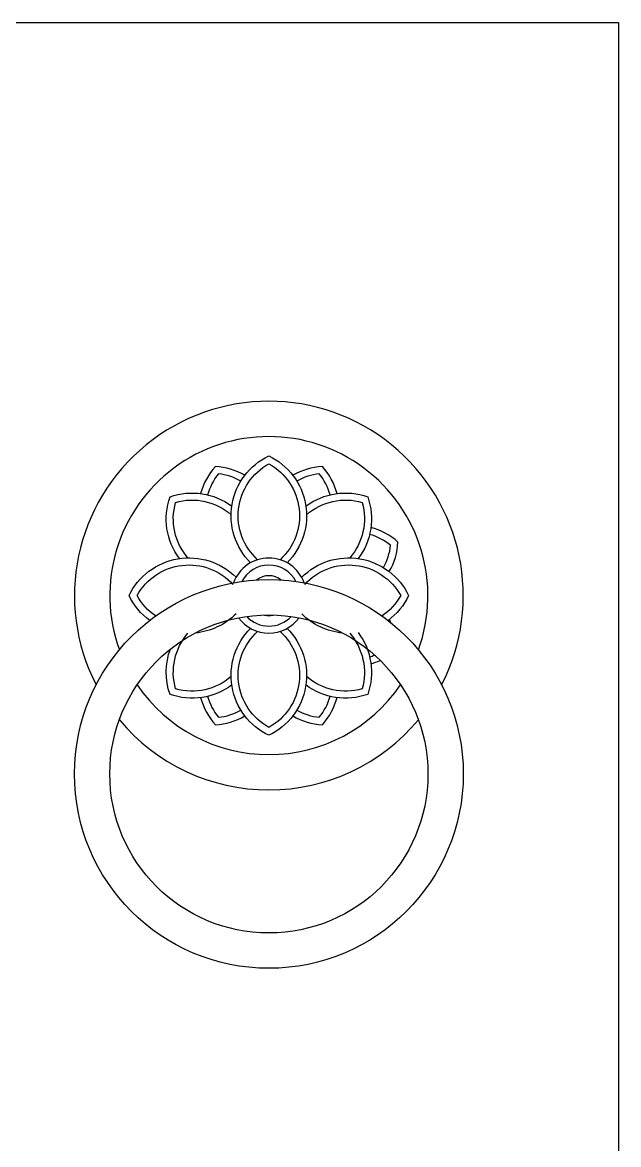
# Model space of a CAD drawing. Header units: millimetres. Extents: x -159346 to -157016, y -80163 to -78851.
# Drawn here: x -157185 to -157016.3, y -79168.5 to -78850.9 of the extents above; entities that cross this region are included whole.
import ezdxf

# ---------------------------------------------------------------- set-up
doc = ezdxf.new("R2010")
doc.units = ezdxf.units.MM
doc.header["$LTSCALE"] = 2
doc.header["$MEASUREMENT"] = 0
doc.layers.add('3', color=3, linetype='CONTINUOUS')
doc.layers.add('7', color=7, linetype='CONTINUOUS')
doc.layers.add('标注', color=7, linetype='CONTINUOUS', lineweight=25)

msp = doc.modelspace()

# ---------------------------------------------------------------- linework, layer by layer
at = {"layer": '3', "color": 0}
for points in [[(-157120.41, -79003.81, -0.517292), (-157115.24, -78973.55, -0.517292), (-157110.08, -79003.81)], [(-157122.02, -78979.04, 0.117488), (-157130.38, -78976.56, 0.117488), (-157134.54, -78984.22)], [(-157118.41, -79002.95, -0.514182), (-157115.24, -78975.8, -0.514182), (-157112.07, -79002.95, -0.499091)], [(-157095.95, -78984.22, 0.117488), (-157100.11, -78976.56, 0.117488), (-157108.47, -78979.04)], [(-157123.16, -78980.69, 0.100414), (-157129.52, -78978.64, 0.100414), (-157132.56, -78984.59)], [(-157097.93, -78984.59, 0.100414), (-157100.97, -78978.64, 0.100414), (-157107.33, -78980.69)], [(-157140.55, -79002.61, -0.249699), (-157143.21, -78985.13, -0.249699), (-157125.73, -78987.79, -0.249699)], [(-157138.14, -79002.42, -0.254633), (-157141.62, -78986.72, -0.254633), (-157125.92, -78990.2, -0.254633)], [(-157104.76, -78987.79, -0.249699), (-157087.28, -78985.13, -0.249699), (-157089.94, -79002.61, -0.249699)], [(-157104.57, -78990.2, -0.254633), (-157088.87, -78986.72, -0.254633), (-157092.35, -79002.42, -0.254633)], [(-157082.84, -79005.18, 0.100414), (-157080.79, -78998.82, 0.100414), (-157086.74, -78995.78)], [(-157081.19, -79006.32, 0.117488), (-157078.71, -78997.96, 0.117488), (-157086.37, -78993.8)], [(-157148.96, -79020.13, -0.123215), (-157154.79, -79013.1, -0.517292), (-157124.53, -79007.93)], [(-157105.96, -79007.93, -0.517292), (-157075.7, -79013.1, -0.123215), (-157081.53, -79020.13, -0.123215)], [(-157147.28, -79018.87, -0.117813), (-157152.54, -79013.1, -0.514182), (-157125.39, -79009.93)], [(-157105.1, -79009.93, -0.514182), (-157077.95, -79013.1, -0.117813), (-157083.21, -79018.87, -0.117813)], [(-157124.53, -79018.26, -0.174932), (-157136.08, -79023.69, -0.174932)], [(-157094.4, -79023.69, -0.174932), (-157105.96, -79018.26)], [(-157080.69, -79020.78, 0.013803), (-157081.19, -79019.87)], [(-157125.92, -79035.99, -0.254633), (-157141.62, -79039.47, -0.254633), (-157138.14, -79023.77, -0.254633)], [(-157110.08, -79022.38, -0.517292), (-157115.24, -79052.64, -0.517292), (-157120.41, -79022.38)], [(-157112.07, -79023.24, -0.514182), (-157115.24, -79050.39, -0.514182), (-157118.41, -79023.24, -0.499091)], [(-157089.94, -79023.58, -0.249699), (-157087.28, -79041.06, -0.249699), (-157104.76, -79038.4, -0.249699)], [(-157092.35, -79023.77, -0.254633), (-157088.87, -79039.47, -0.254633), (-157104.57, -79035.99, -0.254633)], [(-157125.73, -79038.4, -0.249699), (-157143.21, -79041.06, -0.175948), (-157143.08, -79028.22, -0.175948)], [(-157086.74, -79030.41, 0.021932), (-157085.34, -79029.95, 0.021932)], [(-157086.37, -79032.39, 0.037318), (-157083.73, -79031.46, 0.037318)], [(-157134.54, -79041.97, 0.117488), (-157130.38, -79049.63, 0.117488), (-157122.02, -79047.15)], [(-157132.56, -79041.6, 0.100414), (-157129.52, -79047.55, 0.100414), (-157123.16, -79045.5)], [(-157108.47, -79047.15, 0.117488), (-157100.11, -79049.63, 0.117488), (-157095.95, -79041.97)], [(-157107.33, -79045.5, 0.100414), (-157100.97, -79047.55, 0.100414), (-157097.93, -79041.6)]]:
    msp.add_lwpolyline(points, format="xyb", dxfattribs=at)
for radius, start, end in [(45, 340.0741, 199.9259), (10.63, 19.8191, 160.1809), (8.63, 27.5088, 152.4912), (5.63, 51.582, 128.418), (10.63, 216.3805, 323.6195), (8.63, 223.3516, 316.6484), (5.63, 257.7734, 282.2266), (45, 214.1186, 325.8814)]:
    msp.add_arc((-157115.24, -79013.1), radius, start, end, dxfattribs=at)
at = {"layer": '7', "color": 0}
for radius in [55, 45]:
    msp.add_circle((-157115.24, -79063.58), radius, dxfattribs=at)
for start, end in [(332.6823, 207.3177), (219.7178, 320.2822)]:
    msp.add_arc((-157115.24, -79013.1), 55, start, end, dxfattribs=at)
at = {"layer": '标注', "color": 7}
msp.add_lwpolyline([(-159345.69, -78850.9), (-157016.31, -78850.9), (-157016.31, -80163.25), (-159345.69, -80163.25)], close=True, dxfattribs=at)

doc.saveas('drawing.dxf')
